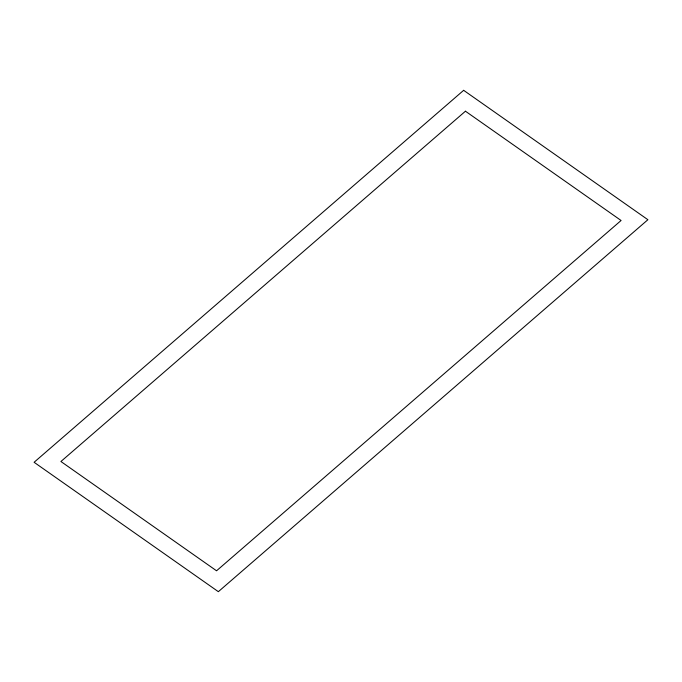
<?xml version="1.0" encoding="UTF-8"?>
<svg xmlns="http://www.w3.org/2000/svg" width="682" height="682" viewBox="0 0 682 682"><rect width="100%" height="100%" fill="white"/><g stroke="black" fill="none" stroke-linecap="round" stroke-linejoin="round"><path stroke-width="1.02" d="M463.649 90.322L34.1 462.285L218.351 591.678L647.9 219.715L463.649 90.322M465.448 111.209L60.92 461.501L216.552 570.791L621.08 220.499L465.448 111.209"/></g></svg>
